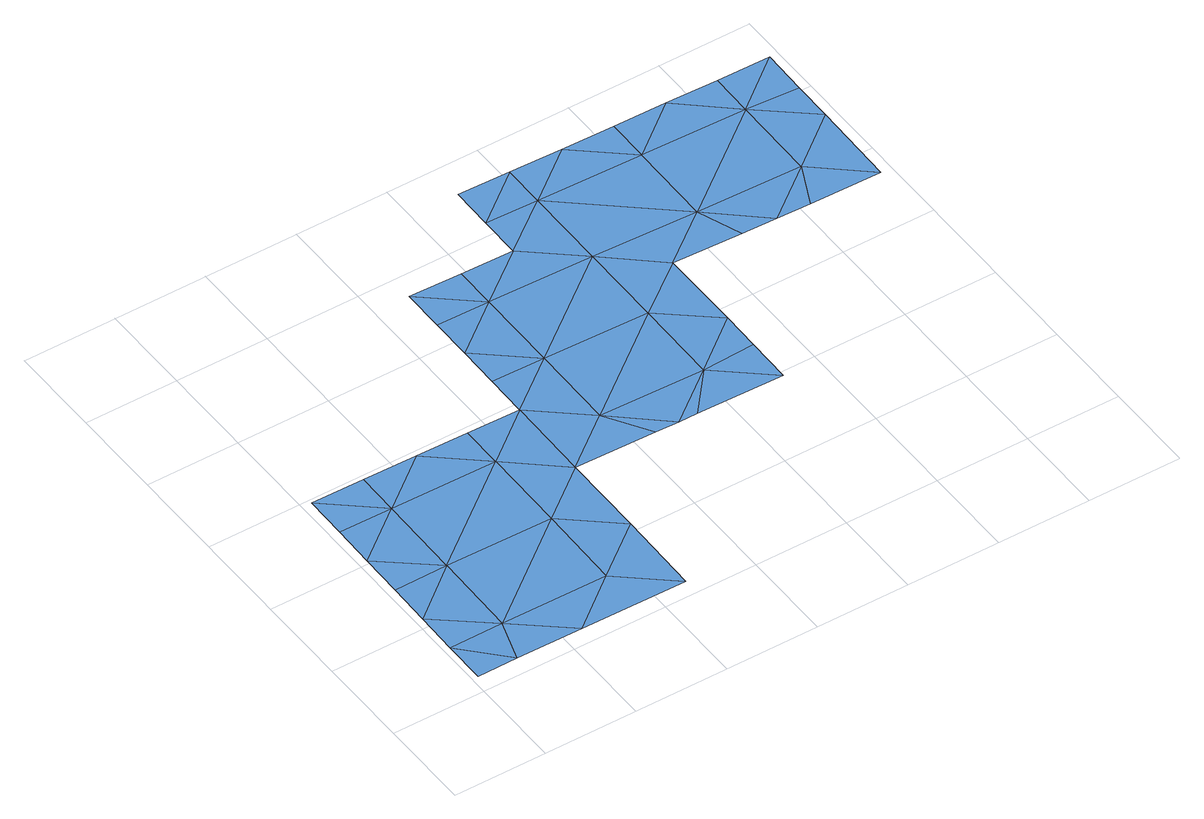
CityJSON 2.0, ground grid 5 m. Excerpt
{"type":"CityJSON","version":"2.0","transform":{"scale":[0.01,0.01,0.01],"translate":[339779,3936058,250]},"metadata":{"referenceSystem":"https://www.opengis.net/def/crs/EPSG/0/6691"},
"CityObjects":{
"waterbody1":{"type":"WaterBody","attributes":{"name":"5","class":"1140","function":"1","WaterBodyRiverFloodingRiskAttribute.description":"3","WaterBodyRiverFloodingRiskAttribute.rankOrg":"2","WaterBodyRiverFloodingRiskAttribute.adminType":"2","WaterBodyRiverFloodingRiskAttribute.scale":"L2"},"geometry":[{"type":"MultiSurface","lod":"1","boundaries":[[[0,1,2]],[[3,4,5]],[[6,0,7]],[[8,9,7]],[[9,10,7]],[[11,4,12]],[[1,13,14]],[[15,16,17]],[[18,1,14]],[[2,5,0]],[[19,15,20]],[[21,22,23]],[[24,25,26]],[[25,7,10]],[[27,28,29]],[[30,31,28]],[[32,30,27]],[[33,34,35]],[[36,1,0]],[[4,0,5]],[[0,4,7]],[[37,30,32]],[[7,4,8]],[[13,34,14]],[[38,18,14]],[[31,39,28]],[[28,39,40]],[[40,41,28]],[[30,28,27]],[[11,8,4]],[[42,43,29]],[[43,44,45]],[[46,47,44]],[[15,48,16]],[[48,15,19]],[[49,50,51]],[[49,51,52]],[[44,47,45]],[[29,43,45]],[[29,45,27]],[[32,27,53]],[[35,53,27]],[[33,35,27]],[[45,33,27]],[[34,33,14]],[[50,54,51]],[[3,12,4]],[[54,38,51]],[[14,51,38]],[[33,51,14]],[[51,33,52]],[[52,33,45]],[[47,52,45]],[[55,26,56]],[[56,26,25]],[[56,25,10]],[[30,57,31]],[[58,42,29]],[[58,29,28]],[[41,58,28]],[[57,30,37]],[[34,17,35]],[[15,17,34]],[[13,15,34]],[[13,20,15]],[[24,23,22]],[[25,24,22]],[[25,6,7]],[[6,25,22]],[[22,21,6]],[[0,6,36]],[[36,6,21]],[[13,59,20]],[[59,13,36]],[[36,13,1]]]}]}
},
"vertices":[
[875,1193,122],[1162,1419,117],[879,1424,118],[312,1434,117],[308,1203,119],[596,1429,118],[867,730,128],[300,741,124],[21,977,118],[17,746,117],[13,515,117],[25,1208,116],[29,1439,117],[1441,1182,120],[1450,1645,112],[2008,1172,114],[2291,1185,112],[2295,1398,110],[1166,1650,113],[1819,944,116],[1720,946,116],[1146,494,130],[858,268,133],[1137,32,133],[571,42,131],[292,278,126],[219,49,125],[2591,2086,82],[3166,2539,71],[2599,2549,75],[3158,2076,76],[3445,2302,74],[2870,1850,78],[2024,2097,94],[2016,1635,105],[2304,1860,91],[1154,956,122],[3053,1847,77],[1171,1881,109],[3449,2519,72],[3453,2764,71],[3170,2770,71],[2603,2780,74],[2320,2785,75],[2037,2790,79],[2033,2559,83],[1754,2795,82],[1749,2564,87],[2287,936,114],[1462,2338,96],[1179,2343,99],[1458,2107,101],[1745,2333,92],[2682,1854,82],[1175,2112,104],[4,52,121],[8,284,119],[3437,1840,76],[2887,2775,73],[1592,949,117]
]}
